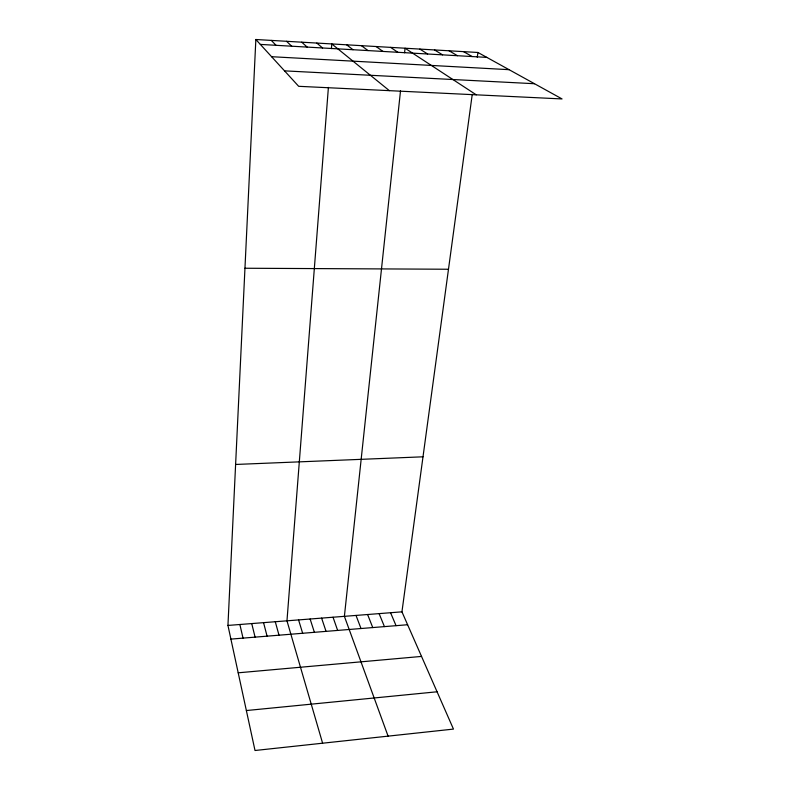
<?xml version="1.0" encoding="UTF-8"?>
<svg xmlns="http://www.w3.org/2000/svg" width="790" height="790" viewBox="0 0 790 790"><rect width="100%" height="100%" fill="white"/><g stroke="black" fill="none" stroke-linecap="round" stroke-linejoin="round"><path stroke-width="1.19" d="M472.252 94.306L401.942 611.835L453.46 729.091L255.012 750.5L227.945 625.433L255.851 39.5L477.93 52.476L562.055 98.938L298.669 86.308L255.851 39.5M328.403 87.404L286.968 620.822L322.606 743.202M331.415 48.605L331.78 43.934L389.371 90.653M400.51 90.86L344.391 616.338L388.088 736.142M404.569 52.792L405.063 48.22L476.261 94.82M477.279 57.305L477.93 52.476M246.371 710.546L437.077 691.783M238.195 672.813L421.534 656.421M230.897 639.11L407.61 624.732M227.945 625.433L401.942 611.835M235.608 464.461L423.006 456.808M244.959 268.245L448.483 269.242M284.538 70.863L534.504 83.72M271.592 56.702L509.076 69.678M260.335 44.408L486.838 57.394M463.562 51.636L472.193 56.554M449.095 50.787L457.45 55.705M434.52 49.938L442.598 54.856M419.846 49.079L427.637 53.997M390.606 47.37L397.834 52.288M376.06 46.521L383.002 51.439M361.405 45.662L368.051 50.58M346.642 44.803L353.002 49.721M316.81 43.065L322.567 47.973M301.731 42.176L307.182 47.094M286.553 41.297L291.678 46.205M271.256 40.399L276.066 45.307M390.566 612.724L396.057 625.67M379.111 613.623L384.434 626.618M367.607 614.521L372.752 627.566M356.023 615.43L361 628.524M333.025 617.227L337.646 630.43M321.609 618.116L326.053 631.368M310.124 619.014L314.39 632.316M298.571 619.913L302.659 633.274M275.285 621.74L279.008 635.2M263.554 622.658L267.079 636.167M251.743 623.577L255.091 637.145M239.874 624.505L243.034 638.123"/></g></svg>
